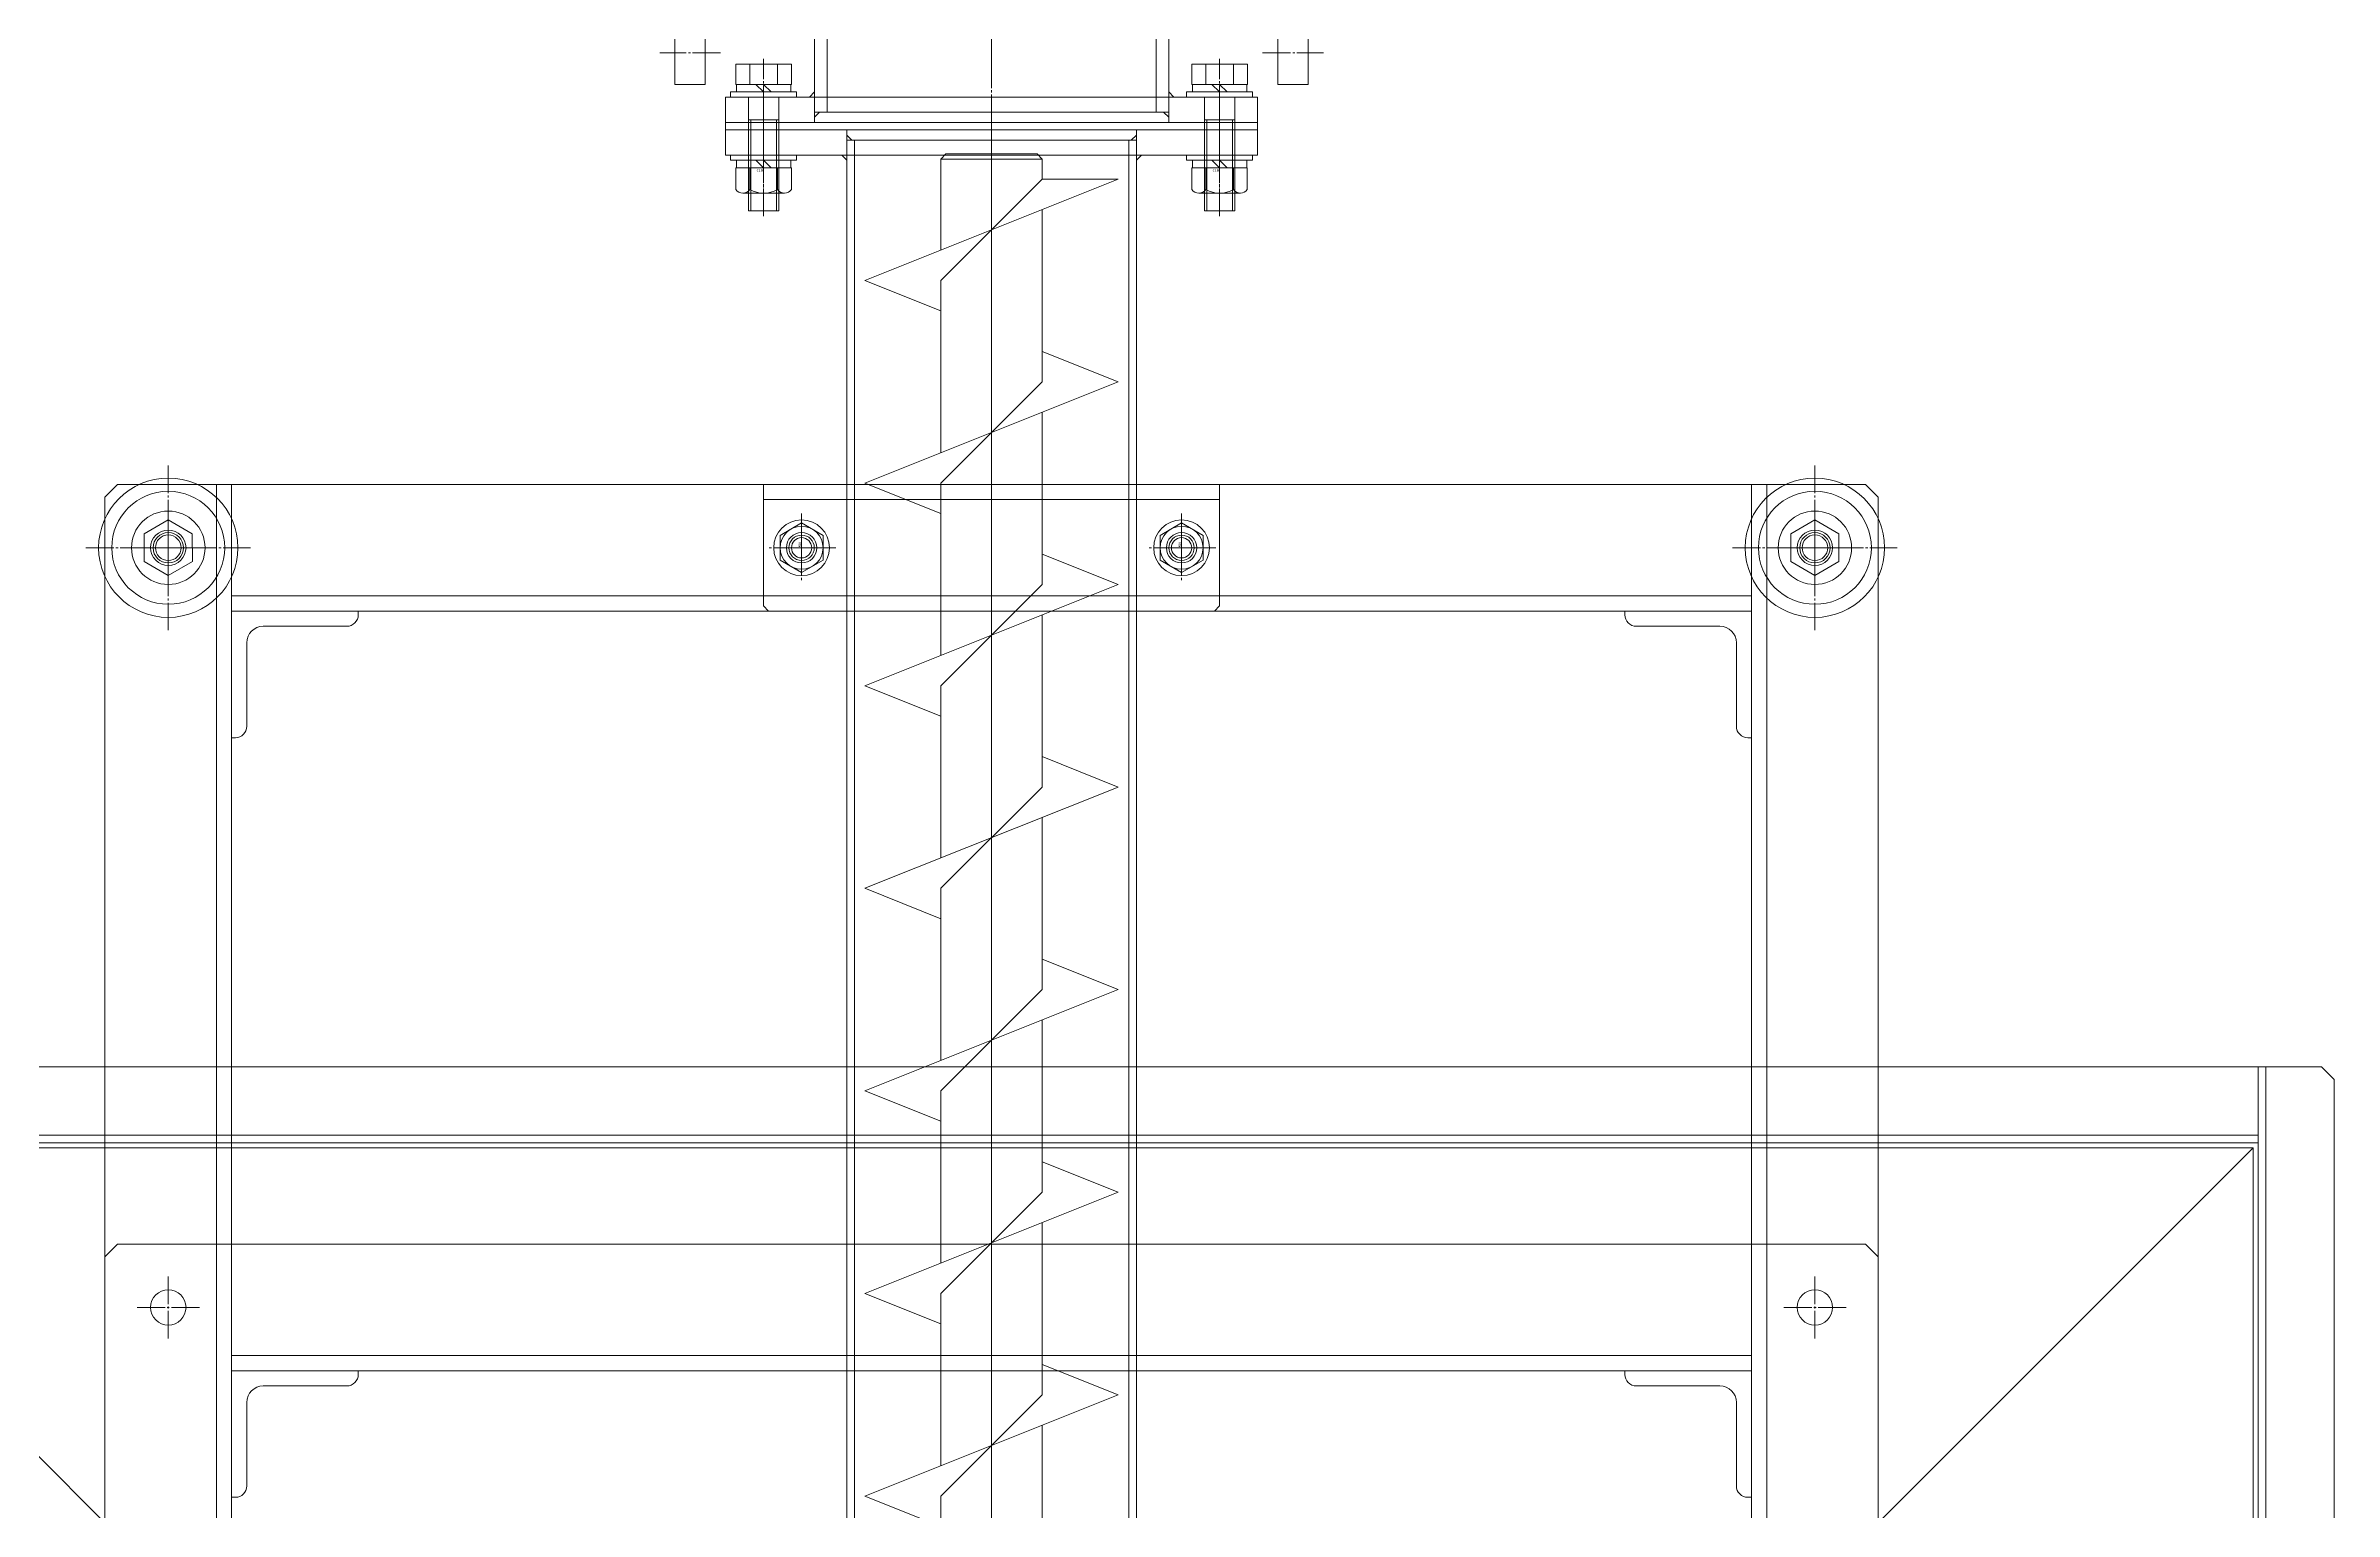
# Model space of a CAD drawing. Units: millimetres at full size. Extents: x -21196 to 21204, y -11807 to 11807.
# Drawn here: x -15973 to -15070, y -3907 to -3328 of the extents above; entities that cross this region are included whole.
import ezdxf
from ezdxf.enums import TextEntityAlignment as Align

# ---------------------------------------------------------------- set-up
doc = ezdxf.new("R2010")
doc.units = ezdxf.units.MM
doc.header["$LTSCALE"] = 0.5
doc.linetypes.add('USER4', pattern=[27.1, 22, -1.7, 1.7, -1.7])
doc.layers.add('1-0_設備-5(241129配置図菊池追記(立面図).jww)(機器配置図 260128.dwg)', color=7, linetype='Continuous', lineweight=9)
doc.styles.add('ＭＳ ゴシック', font='')
doc.styles.get('ＭＳ ゴシック').set_extended_font_data('MS Gothic')

msp = doc.modelspace()

# ---------------------------------------------------------------- linework, layer by layer
at = {"layer": '1-0_設備-5(241129配置図菊池追記(立面図).jww)(機器配置図 260128.dwg)', "linetype": 'USER4'}
for p, q in [((-15599.5215, -3335.6475), (-15599.5215, -1770.7806)), ((-15599.5215, -3372.246), (-15599.5215, -1986.1498)), ((-15706.5215, -3331.1477), (-15730.5215, -3331.1477)), ((-15492.5215, -3331.1477), (-15468.5215, -3331.1477)), ((-15689.5215, -3395.7149), (-15689.5215, -3333.5666)), ((-15689.5215, -3368.6477), (-15689.5215, -3338.6477)), ((-15509.5215, -3395.7149), (-15509.5215, -3333.5666)), ((-15509.5215, -3368.6477), (-15509.5215, -3338.6477)), ((-15689.5215, -3351.6471), (-15689.5215, -3381.6471)), ((-15599.5215, -4532.2269), (-15599.5215, -3354.5003)), ((-15509.5215, -3351.6471), (-15509.5215, -3381.6471)), ((-15599.5215, -3365.7853), (-15599.5215, -4816.1471)), ((-15689.5215, -3371.6477), (-15689.5215, -3386.6477)), ((-15509.5215, -3371.6477), (-15509.5215, -3386.6477)), ((-15924.5215, -3494.1471), (-15924.5215, -3559.1471)), ((-15274.5215, -3494.1471), (-15274.5215, -3559.1471)), ((-15674.5215, -3513.1349), (-15674.5215, -3540.1594)), ((-15524.5215, -3513.1348), (-15524.5215, -3540.1594)), ((-15924.5215, -3514.36), (-15924.5215, -3538.9342)), ((-15674.5215, -3515.5997), (-15674.5215, -3537.6945)), ((-15674.5215, -3536.6471), (-15674.5215, -3516.6471)), ((-15524.5215, -3515.5997), (-15524.5215, -3537.6945)), ((-15524.5215, -3536.6471), (-15524.5215, -3516.6471)), ((-15274.5215, -3514.36), (-15274.5215, -3538.9342)), ((-15957.0215, -3526.6471), (-15892.0215, -3526.6471)), ((-15936.8086, -3526.6471), (-15912.2345, -3526.6471)), ((-15661.0093, -3526.6471), (-15688.0338, -3526.6471)), ((-15663.4741, -3526.6471), (-15685.5689, -3526.6471)), ((-15664.5215, -3526.6471), (-15684.5215, -3526.6471)), ((-15511.0093, -3526.6471), (-15538.0338, -3526.6471)), ((-15513.4741, -3526.6471), (-15535.5689, -3526.6471)), ((-15534.5215, -3526.6471), (-15514.5215, -3526.6471)), ((-15307.0215, -3526.6471), (-15242.0215, -3526.6471)), ((-15262.2345, -3526.6471), (-15286.8086, -3526.6471)), ((-15599.5215, -3703.2959), (-15599.5215, -4819.9984)), ((-15924.5215, -3838.9342), (-15924.5215, -3814.36)), ((-15274.5215, -3838.9342), (-15274.5215, -3814.36)), ((-15936.8086, -3826.6471), (-15912.2345, -3826.6471)), ((-15262.2345, -3826.6471), (-15286.8086, -3826.6471))]:
    msp.add_line(p, q, dxfattribs=at)
at = {"layer": '1-0_設備-5(241129配置図菊池追記(立面図).jww)(機器配置図 260128.dwg)'}
for p, q in [((-15669.4215, -3348.6477), (-15669.4215, -2073.6477)), ((-15664.4215, -3354.6477), (-15664.4215, -2070.6477)), ((-15534.6215, -3354.6477), (-15534.6215, -2070.6477)), ((-15529.6215, -3348.6477), (-15529.6215, -2073.6477)), ((-15700.4912, -3335.6477), (-15678.5519, -3335.6477)), ((-15700.4912, -3343.6477), (-15700.4912, -3335.6477)), ((-15695.0064, -3343.6477), (-15695.0064, -3335.6477)), ((-15684.0367, -3343.6477), (-15684.0367, -3335.6477)), ((-15678.5519, -3343.6477), (-15678.5519, -3335.6477)), ((-15520.4912, -3335.6477), (-15498.5519, -3335.6477)), ((-15520.4912, -3343.6477), (-15520.4912, -3335.6477)), ((-15515.0064, -3343.6477), (-15515.0064, -3335.6477)), ((-15504.0367, -3343.6477), (-15504.0367, -3335.6477)), ((-15498.5519, -3343.6477), (-15498.5519, -3335.6477)), ((-15702.5215, -3346.6477), (-15676.5215, -3346.6477)), ((-15702.5215, -3346.6477), (-15702.5215, -3348.6477)), ((-15702.5215, -3348.6477), (-15676.5215, -3348.6477)), ((-15700.4912, -3343.6477), (-15678.5519, -3343.6477)), ((-15700.2715, -3343.6477), (-15700.2715, -3346.6477)), ((-15695.5215, -3393.6477), (-15695.5215, -3348.6477)), ((-15689.5215, -3346.6477), (-15692.5215, -3343.6477)), ((-15689.5215, -3343.6477), (-15686.5215, -3346.6477)), ((-15683.5215, -3393.6477), (-15683.5215, -3348.6477)), ((-15678.7715, -3346.6477), (-15678.7715, -3343.6477)), ((-15676.5215, -3348.6477), (-15676.5215, -3346.6477)), ((-15669.4215, -3358.6477), (-15669.4215, -3348.6477)), ((-15529.6215, -3358.6477), (-15529.6215, -3348.6477)), ((-15522.5215, -3346.6477), (-15496.5215, -3346.6477)), ((-15522.5215, -3346.6477), (-15522.5215, -3348.6477)), ((-15522.5215, -3348.6477), (-15496.5215, -3348.6477)), ((-15520.4912, -3343.6477), (-15498.5519, -3343.6477)), ((-15520.2715, -3343.6477), (-15520.2715, -3346.6477)), ((-15515.5215, -3393.6477), (-15515.5215, -3348.6477)), ((-15509.5215, -3346.6477), (-15512.5215, -3343.6477)), ((-15509.5215, -3343.6477), (-15506.5215, -3346.6477)), ((-15503.5215, -3393.6477), (-15503.5215, -3348.6477)), ((-15498.7715, -3346.6477), (-15498.7715, -3343.6477)), ((-15496.5215, -3348.6477), (-15496.5215, -3346.6477)), ((-15695.5215, -3357.6477), (-15683.5215, -3357.6477)), ((-15694.5745, -3393.6477), (-15694.5745, -3357.6477)), ((-15684.4685, -3393.6477), (-15684.4685, -3357.6477)), ((-15669.4215, -3354.6477), (-15529.6215, -3354.6477)), ((-15515.5215, -3357.6477), (-15503.5215, -3357.6477)), ((-15514.5745, -3393.6477), (-15514.5745, -3357.6477)), ((-15504.4685, -3393.6477), (-15504.4685, -3357.6477)), ((-15656.6715, -3371.6471), (-15656.6715, -3361.6471)), ((-15542.3715, -3365.6471), (-15656.6715, -3365.6471)), ((-15653.6715, -4061.6471), (-15653.6715, -3365.6471)), ((-15545.3715, -4061.6471), (-15545.3715, -3365.6471)), ((-15542.3715, -3371.6471), (-15542.3715, -3361.6471)), ((-15700.4715, -3376.6477), (-15678.5715, -3376.6477)), ((-15700.4715, -3385.1807), (-15700.4715, -3376.6477)), ((-15700.2715, -3376.6477), (-15700.2715, -3373.6477)), ((-15694.9965, -3376.6477), (-15694.9965, -3385.1807)), ((-15689.5215, -3376.6477), (-15692.5215, -3373.6477)), ((-15689.5215, -3373.6477), (-15686.5215, -3376.6477)), ((-15684.0465, -3376.6477), (-15684.0465, -3385.1807)), ((-15678.7715, -3373.6477), (-15678.7715, -3376.6477)), ((-15678.5715, -3376.6477), (-15678.5715, -3385.1807)), ((-15656.6715, -4011.6471), (-15656.6715, -3371.1471)), ((-15656.6715, -3761.6471), (-15656.6715, -3371.6471)), ((-15617.5215, -3371.1471), (-15619.5215, -3373.1471)), ((-15579.5215, -3373.1471), (-15619.5215, -3373.1471)), ((-15619.5215, -3373.1471), (-15619.5215, -3409.1467)), ((-15617.5215, -3371.1471), (-15581.5215, -3371.1471)), ((-15581.5215, -3371.1471), (-15579.5215, -3373.1471)), ((-15579.5217, -3381.1457), (-15579.5215, -3373.1471)), ((-15542.3715, -4011.6471), (-15542.3715, -3371.1471)), ((-15542.3715, -3761.6471), (-15542.3715, -3371.6471)), ((-15520.4715, -3376.6477), (-15498.5715, -3376.6477)), ((-15520.4715, -3385.1807), (-15520.4715, -3376.6477)), ((-15520.2715, -3376.6477), (-15520.2715, -3373.6477)), ((-15514.9965, -3376.6477), (-15514.9965, -3385.1807)), ((-15509.5215, -3376.6477), (-15512.5215, -3373.6477)), ((-15509.5215, -3373.6477), (-15506.5215, -3376.6477)), ((-15504.0465, -3376.6477), (-15504.0465, -3385.1807)), ((-15498.7715, -3373.6477), (-15498.7715, -3376.6477)), ((-15498.5715, -3376.6477), (-15498.5715, -3385.1807)), ((-15681.3085, -3386.6477), (-15697.7335, -3386.6477)), ((-15619.5215, -3421.1457), (-15579.5217, -3381.1457)), ((-15549.5215, -3381.1456), (-15579.5217, -3381.1455)), ((-15501.3085, -3386.6477), (-15517.7335, -3386.6477)), ((-15695.5215, -3393.6477), (-15683.5215, -3393.6477)), ((-15579.5217, -3461.1458), (-15579.5215, -3393.1456)), ((-15515.5215, -3393.6477), (-15503.5215, -3393.6477)), ((-15619.5215, -3421.1457), (-15619.5215, -3489.1458)), ((-15549.5215, -3461.1457), (-15579.5215, -3449.1457)), ((-15619.5215, -3501.1458), (-15579.5217, -3461.1458)), ((-15579.5217, -3541.1459), (-15579.5215, -3473.1457)), ((-15905.5215, -4501.6471), (-15905.5215, -3501.6471)), ((-15899.5215, -3501.6471), (-15899.5215, -3721.6471)), ((-15689.5215, -3501.6471), (-15689.5215, -3549.6471)), ((-15619.5215, -3501.1458), (-15619.5215, -3569.1458)), ((-15542.3715, -3501.6471), (-15509.5215, -3501.6471)), ((-15509.5215, -3549.6471), (-15509.5215, -3501.6471)), ((-15299.5215, -3721.6471), (-15299.5215, -3501.6471)), ((-15293.5215, -4501.6471), (-15293.5215, -3501.6471)), ((-15542.3715, -3507.6471), (-15509.5215, -3507.6471)), ((-15924.5215, -3515.6775), (-15934.0215, -3521.1623)), ((-15915.0386, -3521.1721), (-15924.5215, -3515.6775)), ((-15683.0085, -3531.5471), (-15683.0085, -3521.7471)), ((-15533.0085, -3531.5471), (-15533.0085, -3521.7471)), ((-15274.5215, -3515.6775), (-15284.0215, -3521.1623)), ((-15265.0386, -3521.1721), (-15274.5215, -3515.6775)), ((-15683.0085, -3531.5471), (-15674.5215, -3536.4471)), ((-15549.5215, -3541.1458), (-15579.5215, -3529.1458)), ((-15533.0085, -3531.5471), (-15524.5215, -3536.4471)), ((-15619.5215, -3581.1459), (-15579.5217, -3541.1459)), ((-15899.5215, -3545.6471), (-15299.5215, -3545.6471)), ((-15687.5215, -3551.6471), (-15689.5215, -3549.6471)), ((-15509.5215, -3549.6471), (-15511.5215, -3551.6471)), ((-15299.5215, -3551.6471), (-15899.5215, -3551.6471)), ((-15899.5215, -3551.6471), (-15899.5215, -3601.6471)), ((-15899.5215, -3551.6471), (-15849.5215, -3551.6471)), ((-15887.0215, -3557.6471), (-15854.0215, -3557.6471)), ((-15849.5215, -3553.1471), (-15849.5215, -3551.6471)), ((-15579.5217, -3621.1459), (-15579.5215, -3553.1458)), ((-15542.3715, -3551.6471), (-15511.5215, -3551.6471)), ((-15349.5215, -3553.1471), (-15349.5215, -3551.6471)), ((-15299.5215, -3551.6471), (-15349.5215, -3551.6471)), ((-15312.0215, -3557.6471), (-15345.0215, -3557.6471)), ((-15299.5215, -3551.6471), (-15299.5215, -3601.6471)), ((-15893.5215, -3597.1471), (-15893.5215, -3564.1471)), ((-15305.5215, -3597.1471), (-15305.5215, -3564.1471)), ((-15619.5215, -3581.1459), (-15619.5215, -3649.1459)), ((-15898.0215, -3601.6471), (-15899.5215, -3601.6471)), ((-15301.0215, -3601.6471), (-15299.5215, -3601.6471)), ((-15549.5215, -3621.1459), (-15579.5215, -3609.1459)), ((-15649.5215, -3661.1459), (-15549.5215, -3621.1459)), ((-15619.5215, -3661.1459), (-15579.5217, -3621.1459)), ((-15579.5217, -3701.146), (-15579.5215, -3633.1459)), ((-15619.5215, -3673.1459), (-15649.5215, -3661.1459)), ((-15619.5215, -3661.1459), (-15619.5215, -3729.146)), ((-15549.5215, -3701.1459), (-15579.5215, -3689.1459)), ((-15619.5215, -3741.146), (-15579.5217, -3701.146)), ((-15579.5217, -3781.1461), (-15579.5215, -3713.146)), ((-15096.5215, -4791.6471), (-15096.5215, -3731.6471)), ((-15619.5215, -3741.146), (-15619.5215, -3809.1461)), ((-15099.5215, -3758.6471), (-16099.5215, -3758.6471)), ((-16097.5215, -3763.6471), (-15797.5215, -4063.6471)), ((-15101.5215, -3763.6471), (-15401.5215, -4063.6471)), ((-15549.5215, -3781.146), (-15579.5215, -3769.146)), ((-15619.5215, -3821.1461), (-15579.5217, -3781.1461)), ((-15579.5217, -3861.1462), (-15579.5215, -3793.146)), ((-15905.5215, -4611.6471), (-15905.5215, -3801.6471)), ((-15293.5215, -4611.6471), (-15293.5215, -3801.6471)), ((-15619.5215, -3821.1461), (-15619.5215, -3889.1461)), ((-15899.5215, -3845.6471), (-15299.5215, -3845.6471)), ((-15899.5215, -3851.6471), (-15899.5215, -3901.6471)), ((-15899.5215, -3851.6471), (-15849.5215, -3851.6471)), ((-15849.5215, -3853.1471), (-15849.5215, -3851.6471)), ((-15549.5215, -3861.1461), (-15579.5215, -3849.1461)), ((-15349.5215, -3853.1471), (-15349.5215, -3851.6471)), ((-15299.5215, -3851.6471), (-15349.5215, -3851.6471)), ((-15299.5215, -3851.6471), (-15299.5215, -3901.6471)), ((-15893.5215, -3897.1471), (-15893.5215, -3864.1471)), ((-15887.0215, -3857.6471), (-15854.0215, -3857.6471)), ((-15619.5215, -3901.1462), (-15579.5217, -3861.1462)), ((-15312.0215, -3857.6471), (-15345.0215, -3857.6471)), ((-15305.5215, -3897.1471), (-15305.5215, -3864.1471)), ((-15579.5217, -3941.1462), (-15579.5215, -3873.1461)), ((-15898.0215, -3901.6471), (-15899.5215, -3901.6471)), ((-15619.5215, -3901.1462), (-15619.5215, -3969.1462)), ((-15301.0215, -3901.6471), (-15299.5215, -3901.6471))]:
    msp.add_line(p, q, dxfattribs=at)
for points in [[(-15712.5215, -3343.6477), (-15712.5215, -3253.6477), (-15724.5215, -3253.6477), (-15724.5215, -3343.6477)], [(-15486.5215, -3343.6477), (-15486.5215, -3253.6477), (-15474.5215, -3253.6477), (-15474.5215, -3343.6477)], [(-15494.5215, -3348.6477), (-15494.5215, -3358.6477), (-15704.5215, -3358.6477), (-15704.5215, -3348.6477)], [(-15669.4215, -3346.6477), (-15669.4215, -3348.6477), (-15671.4215, -3348.6477)], [(-15529.6215, -3346.6477), (-15529.6215, -3348.6477), (-15527.6215, -3348.6477)], [(-15704.5215, -3361.6477), (-15704.5215, -3358.6477), (-15494.5215, -3358.6477), (-15494.5215, -3361.6477)], [(-15667.4215, -3354.6477), (-15669.4215, -3354.6477), (-15669.4215, -3356.6477)], [(-15531.6215, -3354.6477), (-15529.6215, -3354.6477), (-15529.6215, -3356.6477)], [(-15494.5215, -3371.6471), (-15494.5215, -3361.6471), (-15704.5215, -3361.6471), (-15704.5215, -3371.6471)], [(-15494.5215, -3371.6471), (-15494.5215, -3361.6471), (-15704.5215, -3361.6471), (-15704.5215, -3371.6471)], [(-15656.6715, -3365.6471), (-15656.6715, -3363.6471), (-15654.6715, -3365.6471)], [(-15542.3715, -3365.6471), (-15542.3715, -3363.6471), (-15544.3715, -3365.6471)], [(-15676.5215, -3373.6477), (-15702.5215, -3373.6477), (-15702.5215, -3371.6477), (-15676.5215, -3371.6477)], [(-15656.6715, -3371.6471), (-15656.6715, -3373.6471), (-15658.6715, -3371.6471)], [(-15542.3715, -3371.6471), (-15542.3715, -3373.6471), (-15540.3715, -3371.6471)], [(-15496.5215, -3373.6477), (-15522.5215, -3373.6477), (-15522.5215, -3371.6477), (-15496.5215, -3371.6477)], [(-15899.5215, -4501.6471), (-15899.5215, -3501.6471), (-15944.5215, -3501.6471), (-15949.5215, -3506.6471), (-15949.5215, -4496.6471), (-15944.5215, -4501.6471)], [(-15899.5215, -3501.6471), (-15899.5215, -3551.6471), (-15299.5215, -3551.6471), (-15299.5215, -3501.6471)], [(-15299.5215, -4501.6471), (-15299.5215, -3501.6471), (-15254.5215, -3501.6471), (-15249.5215, -3506.6471), (-15249.5215, -4496.6471), (-15254.5215, -4501.6471)], [(-16099.5215, -3761.6471), (-16099.5215, -3731.6471), (-15099.5215, -3731.6471), (-15099.5215, -3761.6471)], [(-15099.5215, -4791.6471), (-15099.5215, -3731.6471), (-15074.5215, -3731.6471), (-15069.5215, -3736.6471), (-15069.5215, -4786.6471), (-15074.5215, -4791.6471)], [(-15099.5215, -3761.6471), (-15099.5215, -4761.6471), (-16099.5215, -4761.6471), (-16099.5215, -3761.6471)], [(-15101.5215, -3763.6471), (-15101.5215, -4759.6471), (-16097.5215, -4759.6471), (-16097.5215, -3763.6471)], [(-15899.5215, -4611.6471), (-15899.5215, -3801.6471), (-15944.5215, -3801.6471), (-15949.5215, -3806.6471), (-15949.5215, -4606.6471), (-15944.5215, -4611.6471)], [(-15899.5215, -3801.6471), (-15899.5215, -3851.6471), (-15299.5215, -3851.6471), (-15299.5215, -3801.6471)], [(-15299.5215, -4611.6471), (-15299.5215, -3801.6471), (-15254.5215, -3801.6471), (-15249.5215, -3806.6471), (-15249.5215, -4606.6471), (-15254.5215, -4611.6471)]]:
    msp.add_lwpolyline(points, close=True, dxfattribs=at)
for points in [[(-15619.5215, -3433.1457), (-15649.5215, -3421.1457), (-15549.5215, -3381.1456)], [(-15619.5215, -3513.1458), (-15649.5215, -3501.1458), (-15549.5215, -3461.1457)], [(-15949.5215, -3721.6471), (-15949.5215, -3506.6471), (-15944.5215, -3501.6471), (-15254.5215, -3501.6471), (-15249.5215, -3506.6471), (-15249.5215, -3721.6471)], [(-15689.5215, -3501.6471), (-15656.6715, -3501.6471), (-15542.3715, -3501.6471)], [(-15689.5215, -3507.6471), (-15656.6715, -3507.6471), (-15542.3715, -3507.6471)], [(-15934.0215, -3521.1623), (-15934.0045, -3532.1221), (-15924.5215, -3537.6168), (-15915.0215, -3532.132), (-15915.0386, -3521.1721)], [(-15666.0345, -3521.7471), (-15674.5215, -3516.8471), (-15683.0085, -3521.7471)], [(-15674.5215, -3536.4471), (-15666.0345, -3531.5471), (-15666.0345, -3521.7471)], [(-15516.0345, -3521.7471), (-15524.5215, -3516.8471), (-15533.0085, -3521.7471)], [(-15524.5215, -3536.4471), (-15516.0345, -3531.5471), (-15516.0345, -3521.7471)], [(-15284.0215, -3521.1623), (-15284.0045, -3532.1221), (-15274.5215, -3537.6168), (-15265.0215, -3532.132), (-15265.0386, -3521.1721)], [(-15619.5215, -3593.1459), (-15649.5215, -3581.1459), (-15549.5215, -3541.1458)], [(-15687.5215, -3551.6471), (-15656.6715, -3551.6471), (-15542.3715, -3551.6471)], [(-15619.5215, -3753.146), (-15649.5215, -3741.146), (-15549.5215, -3701.1459)], [(-15619.5215, -3833.1461), (-15649.5215, -3821.1461), (-15549.5215, -3781.146)], [(-15619.5215, -3913.1462), (-15649.5215, -3901.1462), (-15549.5215, -3861.1461)]]:
    msp.add_lwpolyline(points, dxfattribs=at)
for centre, radius in [((-15924.5215, -3526.6471), 27.5), ((-15924.5215, -3526.6471), 22.3), ((-15274.5215, -3526.6471), 27.5), ((-15274.5215, -3526.6471), 22.3), ((-15924.5215, -3526.6471), 14.5), ((-15274.5215, -3526.6471), 14.5), ((-15924.5215, -3526.6471), 7), ((-15924.5215, -3526.6471), 6), ((-15924.5215, -3526.6471), 5.053), ((-15674.5215, -3526.6471), 11), ((-15674.5215, -3526.6471), 8.487), ((-15674.5215, -3526.6471), 6), ((-15674.5215, -3526.6471), 6), ((-15674.5215, -3526.6471), 5), ((-15674.5215, -3526.6471), 4), ((-15524.5215, -3526.6471), 11), ((-15524.5215, -3526.6471), 8.487), ((-15524.5215, -3526.6471), 6), ((-15524.5215, -3526.6471), 6), ((-15524.5215, -3526.6471), 5), ((-15524.5215, -3526.6471), 4), ((-15274.5215, -3526.6471), 7), ((-15274.5215, -3526.6471), 6), ((-15274.5215, -3526.6471), 5.053), ((-15924.5215, -3826.6471), 7), ((-15274.5215, -3826.6471), 7)]:
    msp.add_circle(centre, radius, dxfattribs=at)
for centre, radius, start, end in [((-15697.7335, -3383.3597), 3.288, 213.626, 326.374), ((-15689.5215, -3375.6977), 10.95, 240, 300), ((-15681.3085, -3383.3597), 3.288, 213.626, 326.374), ((-15517.7335, -3383.3597), 3.288, 213.626, 326.374), ((-15509.5215, -3375.6977), 10.95, 240, 300), ((-15501.3085, -3383.3597), 3.288, 213.626, 326.374), ((-15887.0215, -3564.1471), 6.5, 90, 180), ((-15854.0215, -3553.1471), 4.5, 270, 0), ((-15345.0215, -3553.1471), 4.5, 180, 270), ((-15312.0215, -3564.1471), 6.5, 0, 90), ((-15898.0215, -3597.1471), 4.5, 270, 0), ((-15301.0215, -3597.1471), 4.5, 180, 270), ((-15854.0215, -3853.1471), 4.5, 270, 0), ((-15345.0215, -3853.1471), 4.5, 180, 270), ((-15887.0215, -3864.1471), 6.5, 90, 180), ((-15312.0215, -3864.1471), 6.5, 0, 90), ((-15898.0215, -3897.1471), 4.5, 270, 0), ((-15301.0215, -3897.1471), 4.5, 180, 270)]:
    msp.add_arc(centre, radius, start, end, dxfattribs=at)

# ---------------------------------------------------------------- texts
at = {"layer": '1-0_設備-5(241129配置図菊池追記(立面図).jww)(機器配置図 260128.dwg)', "style": 'ＭＳ ゴシック'}
for p in [(-15683.2761, -3335.987), (-15503.2761, -3335.987)]:
    msp.add_text('BT-M12x50L,SW,PW', height=0.2203, dxfattribs=at).set_placement(p, align=Align.BOTTOM_LEFT)
for s, height, rotation, p in [('M12', 1.102, 180, (-15689.7726, -3376.6765)), ('M12', 1.102, 180, (-15509.7726, -3376.6765)), ('M10', 0.918, 90, (-15674.5848, -3526.44)), ('M10', 0.918, 90, (-15524.5848, -3526.44))]:
    msp.add_text(s, height=height, rotation=rotation, dxfattribs=at).set_placement(p, align=Align.BOTTOM_LEFT)

doc.saveas('drawing.dxf')
